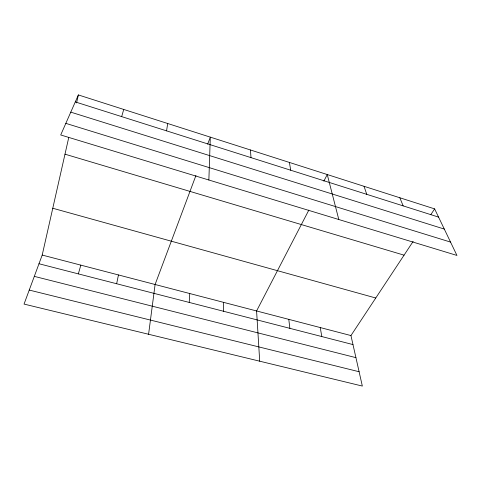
<?xml version="1.0" encoding="UTF-8"?>
<svg xmlns="http://www.w3.org/2000/svg" width="481" height="481" viewBox="0 0 481 481"><rect width="100%" height="100%" fill="white"/><g stroke="black" fill="none" stroke-linecap="round" stroke-linejoin="round"><path stroke-width="0.72" d="M208.862 180.008L210.311 137.139L207.696 144.12M189.213 302.423L189.767 293.536M148.587 334.271L155.098 284.499L195.953 175.463M166.564 130.856L167.701 123.509M116.649 283.742L118.458 274.946M413.143 241.402L350.95 335.564L362.337 386.069L24.05 304.088L42.202 255.062L68.717 137.668M76.563 102.928L78.367 94.931L434.62 208.886L456.95 255.441L60.714 134.969L78.367 94.931M78.343 273.881L80.838 265.133M121.663 116.618L123.743 109.446M308.832 210.119L256.583 310.96L259.71 361.195M323.845 181.139L327.26 174.543L338.798 219.516M430.898 214.514L434.62 208.886M29.239 290.073L359.109 371.735M34.313 276.371L355.928 357.648M38.985 263.75L352.982 344.588M42.202 255.062L350.95 335.564M52.778 208.249L375.757 297.998M64.989 154.179L404.058 255.158M65.831 123.358L450.547 242.087M70.779 112.139L444.3 229.07M75.289 101.912L438.558 217.105M399.825 197.757L403.162 205.88M364.051 186.315L366.756 194.336M320.238 327.555L321.807 336.562M289.406 162.434L290.716 170.226M288.792 319.36L289.869 328.343M250.439 149.97L250.992 157.624M223.587 302.357L223.599 311.279"/></g></svg>
